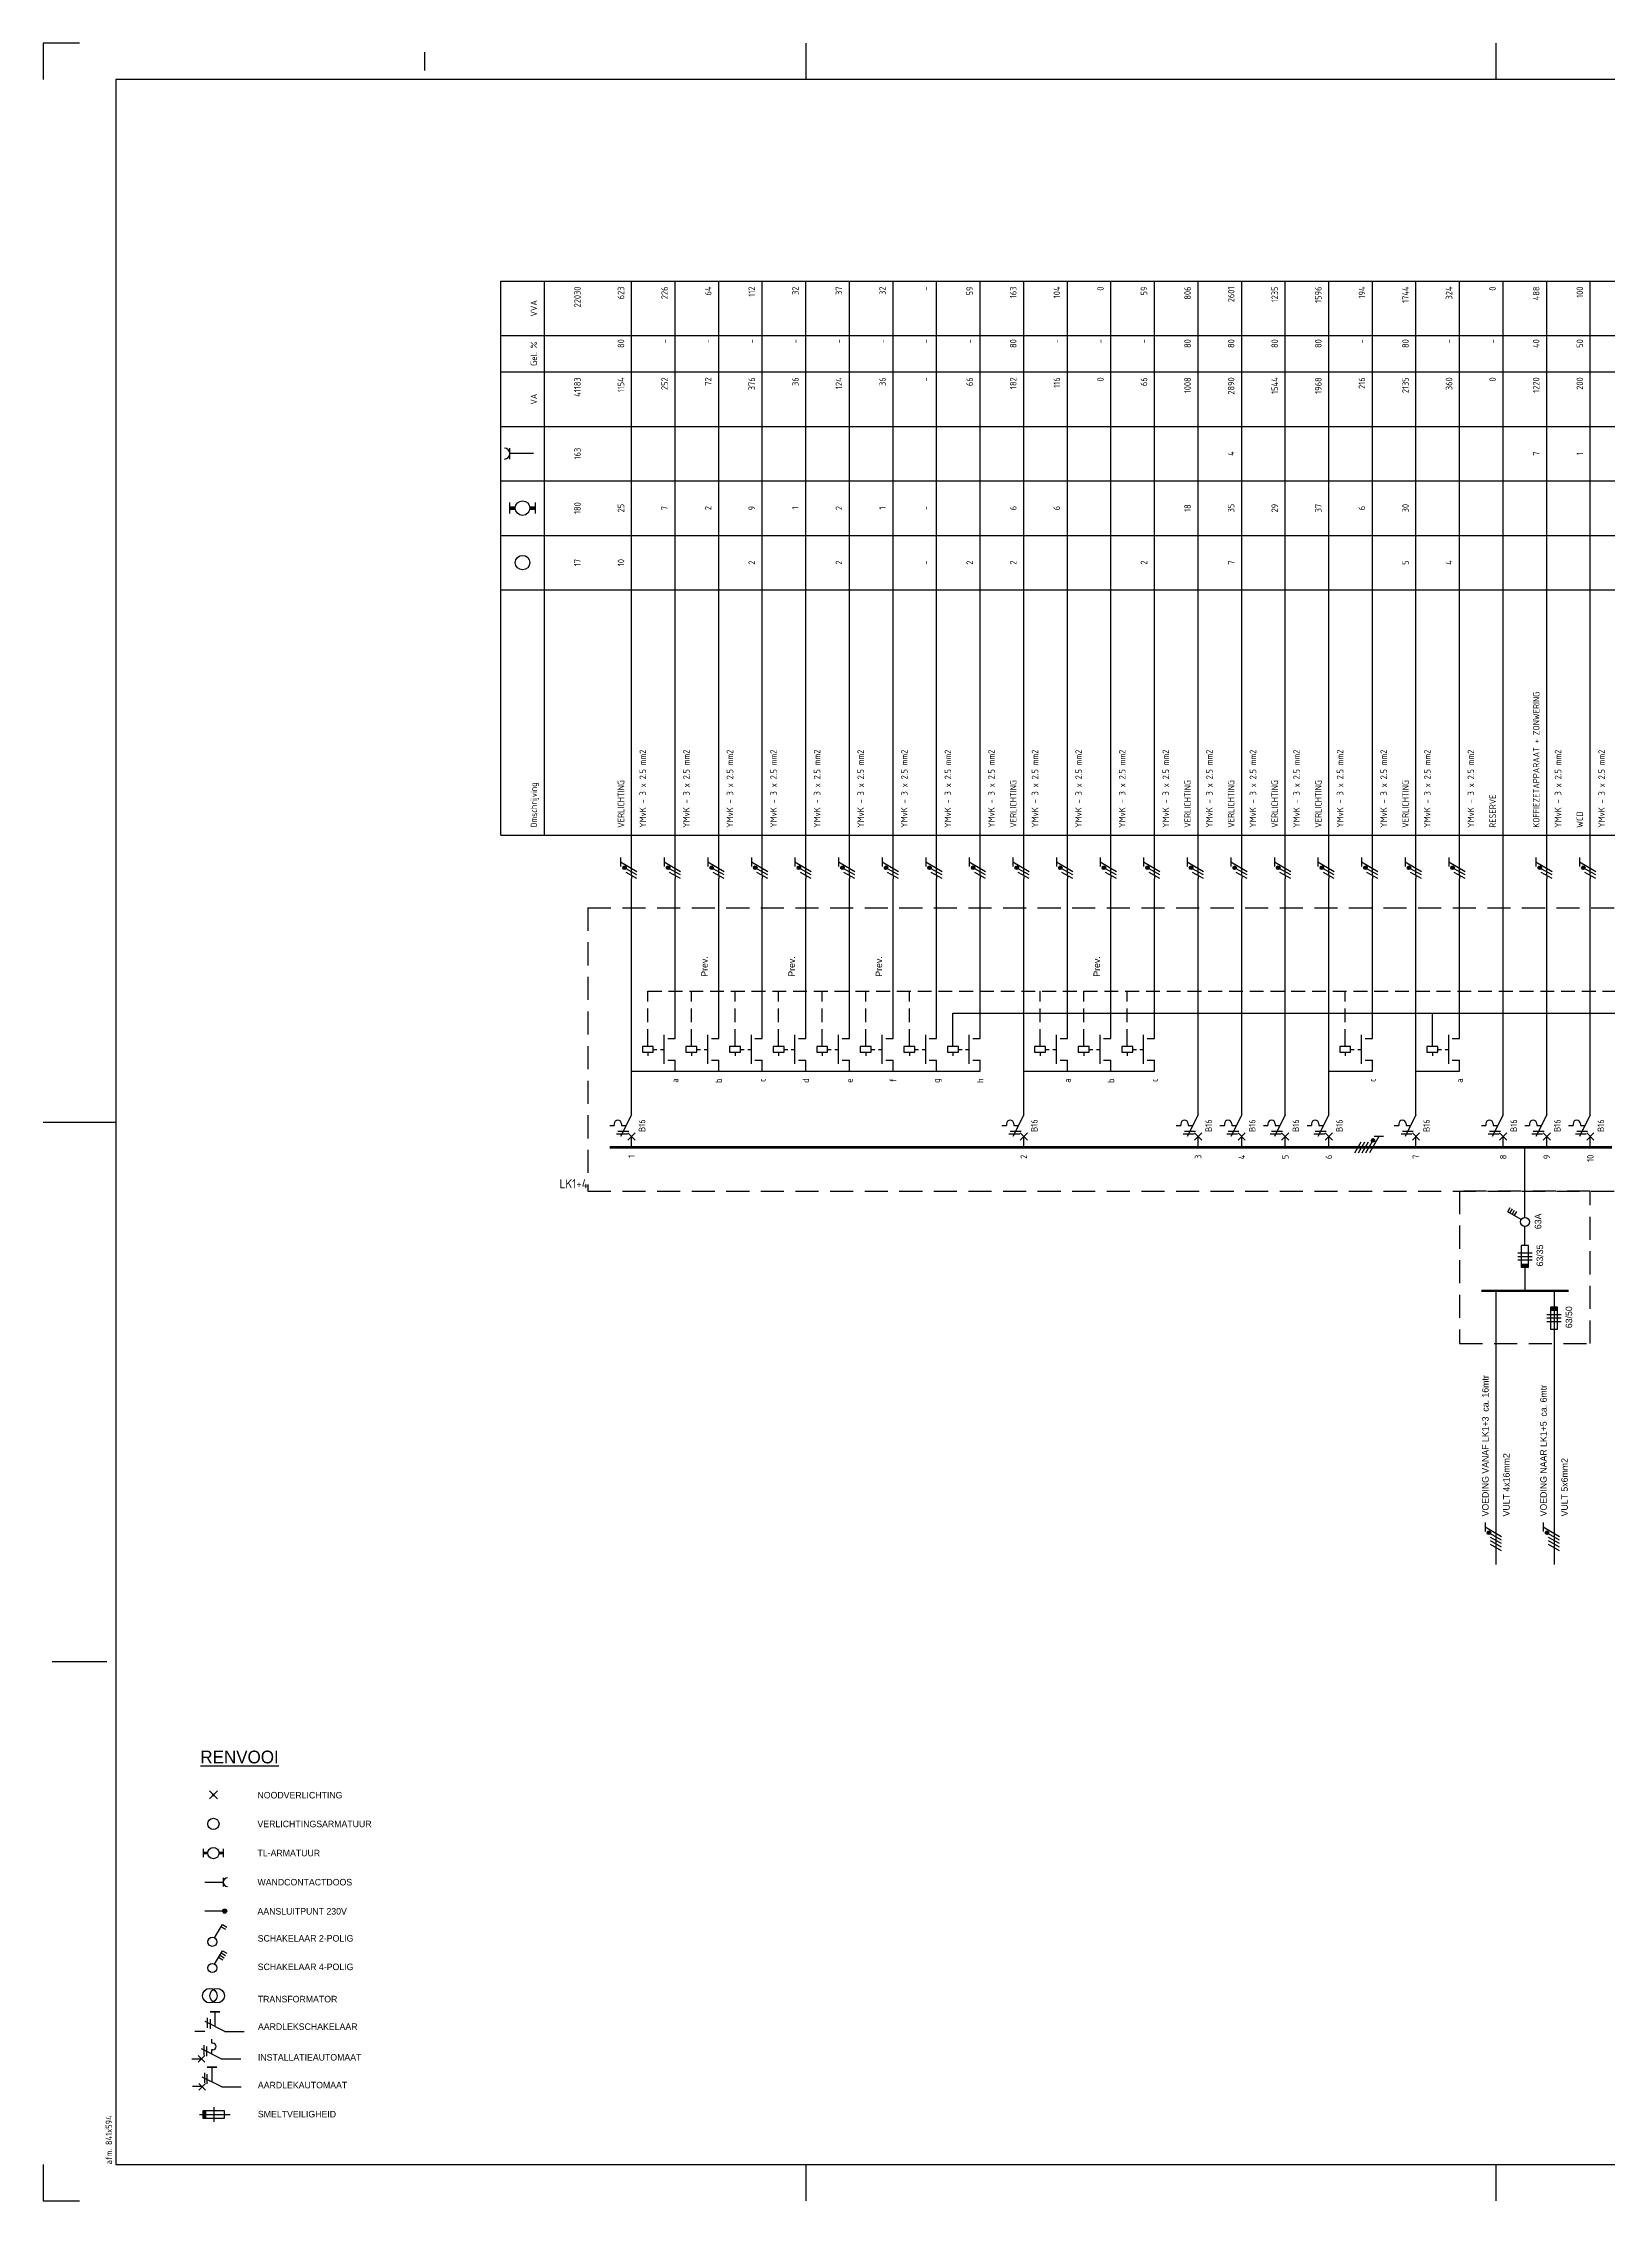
# Model space of a CAD drawing. Header units: millimetres. Extents: x 0 to 841, y 0 to 594.
# Drawn here: x 0 to 431, y 0 to 594 of the extents above; entities that cross this region are included whole.
import ezdxf
from ezdxf.enums import TextEntityAlignment as Align

# ---------------------------------------------------------------- set-up
doc = ezdxf.new("R2010")
doc.units = ezdxf.units.MM
for name, pattern in [('DASHED', [19.05, 12.7, -6.35]), ('HIDDEN', [9.525, 6.35, -3.175]), ('STABI11', [2, 1, -1])]:
    doc.linetypes.add(name, pattern=pattern)
doc.layers.get('0').update_dxf_attribs({"linetype": 'CONTINUOUS'})
for name, color, linetype in [('00att018', 1, 'CONTINUOUS'), ('00kad018', 1, 'CONTINUOUS'), ('00kad070', 5, 'CONTINUOUS'), ('BL$2----_KADER', 7, 'CONTINUOUS'), ('EL$1----', 3, 'CONTINUOUS'), ('EL$1----__LK1+4', 3, 'CONTINUOUS')]:
    doc.layers.add(name, color=color, linetype=linetype)
doc.styles.add('BURO-018', font='BUROFONT', dxfattribs={"height": 1.8})
doc.styles.add('BURO-035', font='BUROFONT.shx', dxfattribs={"height": 3.5})
doc.styles.add('ISO', font='isocp.shx')
doc.styles.add('STABICAD-018', font='ISOCP.SHX', dxfattribs={"height": 1.8})

# ---------------------------------------------------------------- blocks, each defined once
blk = doc.blocks.new('RENV_DION')
at = {"layer": 'EL$1----', "linetype": 'Continuous'}
for p, q in [((485.12, 256.64), (487.32, 254.44)), ((487.32, 256.64), (485.12, 254.44)), ((483.5, 238.37), (483.5, 240.7)), ((488.94, 240.7), (488.94, 238.37)), ((488.94, 232.7), (488.94, 230.37)), ((483.89, 231.54), (488.94, 231.54)), ((489.33, 223.54), (483.89, 223.54)), ((486.57, 208.98), (488.69, 212.65)), ((487.64, 210.83), (488.85, 210.13)), ((487.99, 211.43), (489.2, 210.73)), ((488.34, 212.04), (489.55, 211.34)), ((488.69, 212.65), (489.9, 211.95)), ((489.35, 190.42), (483.95, 193.12)), ((484.62, 191.43), (484.62, 194.13)), ((485.3, 193.8), (485.3, 191.1)), ((486.65, 195.82), (486.65, 191.77)), ((488.36, 182.91), (482.96, 185.61)), ((483.63, 186.63), (483.63, 183.93)), ((484.31, 186.29), (484.31, 183.59)), ((485.66, 188.31), (485.66, 187.19)), ((486.11, 187.19), (485.66, 187.19)), ((486.11, 185.39), (485.66, 185.39)), ((485.66, 185.39), (485.66, 184.26)), ((480.26, 182.91), (482.96, 182.91)), ((482.06, 183.81), (483.86, 182.01)), ((483.86, 183.81), (482.06, 182.01)), ((485.84, 180.58), (485.84, 176.53)), ((488.36, 182.91), (493.76, 182.91)), ((484.04, 176.08), (482.24, 174.28)), ((482.24, 176.08), (484.04, 174.28)), ((488.54, 175.18), (483.14, 177.88)), ((482.39, 167.57), (490.81, 167.57)), ((489.31, 168.57), (483.31, 168.57)), ((483.31, 168.57), (483.31, 166.57)), ((483.31, 166.57), (489.31, 166.57)), ((486.31, 169.57), (486.31, 165.57)), ((489.31, 166.57), (489.31, 168.57))]:
    blk.add_line(p, q, dxfattribs=at)
at = {"layer": 'EL$1----', "color": 3, "linetype": 'Continuous'}
for p, q in [((486.57, 216.18), (488.69, 219.85)), ((488.69, 219.85), (489.9, 219.15)), ((488.34, 219.25), (489.55, 218.55))]:
    blk.add_line(p, q, dxfattribs=at)
at = {"layer": 'EL$1----'}
for p, q in [((483.86, 190.42), (481.16, 190.42)), ((489.35, 190.42), (494.66, 190.42)), ((483.9, 176.31), (483.9, 179.01)), ((484.49, 175.97), (484.49, 178.67)), ((483.14, 175.29), (480.44, 175.29)), ((488.54, 175.18), (493.85, 175.18))]:
    blk.add_line(p, q, dxfattribs=at)
at = {"layer": 'EL$1----', "linetype": 'Continuous'}
for points, const_width in [([(486.41, 255.54, 1), (486.02, 255.54, 1)], 0.389), ([(489.33, 223.83, 1), (489.33, 223.24, 1)], 0.583)]:
    blk.add_lwpolyline(points, format="xyb", close=True, dxfattribs=dict(at, const_width=const_width))
for points, const_width in [([(484.66, 239.54), (483.5, 239.54)], 0.778), ([(487.77, 239.54), (488.94, 239.54)], 0.778), ([(485.3, 195.82), (488, 195.82)], 0.45), ([(484.49, 180.58), (487.19, 180.58)], 0.45)]:
    blk.add_lwpolyline(points, dxfattribs=dict(at, const_width=const_width))
for centre, radius in [((486.22, 247.54), 1.56), ((486.22, 239.54), 1.56), ((489.33, 223.54), 0.583), ((485.95, 207.9), 1.25), ((485.24, 200.27), 2), ((487.24, 200.27), 2)]:
    blk.add_circle(centre, radius, dxfattribs=at)
at = {"layer": 'EL$1----', "color": 3, "linetype": 'Continuous'}
blk.add_circle((485.95, 215.1), 1.25, dxfattribs=at)
at = {"layer": 'EL$1----', "linetype": 'Continuous'}
for centre, radius, start, end in [((490.11, 231.54), 1.17, 90, 270), ((486.11, 186.29), 0.9, 270, 90)]:
    blk.add_arc(centre, radius, start, end, dxfattribs=at)
blk.add_solid([(483.31, 168.57), (484.31, 168.57), (483.31, 166.57), (484.31, 166.57)], dxfattribs=at)
at = {"layer": 'EL$1----', "color": 3, "style": 'BURO-035'}
blk.add_text('%%URENVOOI', height=3.5, dxfattribs=at).set_placement((482.63, 264.23))
at = {"layer": 'EL$1----', "color": 1, "style": 'BURO-018'}
for s, p in [('NOODVERLICHTING', (498.36, 255.47)), ('VERLICHTINGSARMATUUR', (498.36, 247.55)), ('TL-ARMATUUR', (498.36, 239.54)), ('WANDCONTACTDOOS', (498.36, 231.52)), ('AANSLUITPUNT 230V', (498.36, 223.5)), ('SCHAKELAAR 2-POLIG', (498.43, 216.06)), ('SCHAKELAAR 4-POLIG', (498.43, 208.21)), ('TRANSFORMATOR', (498.43, 199.33)), ('AARDLEKSCHAKELAAR', (498.49, 191.75)), ('INSTALLATIEAUTOMAAT', (498.49, 183.3)), ('AARDLEKAUTOMAAT', (498.47, 175.66)), ('SMELTVEILIGHEID', (498.47, 167.66))]:
    blk.add_text(s, height=1.8, dxfattribs=at).set_placement(p, align=Align.MIDDLE_LEFT)
blk = doc.blocks.new('a1-windesheim-hor')
at = {"layer": '00kad018', "color": 1}
for p, q in [((0, 594), (0, 584)), ((10, 594), (0, 594)), ((210, 594), (210, 584)), ((400, 594), (400, 584)), ((105, 591.5), (105, 586.5)), ((0, 297), (20, 297)), ((2.5, 148.5), (17.5, 148.5)), ((0, 10), (0, 0)), ((210, 10), (210, 0)), ((400, 10), (400, 0)), ((0, 0), (10, 0))]:
    blk.add_line(p, q, dxfattribs=at)
at = {"layer": '00kad070', "color": 5}
for p, q in [((831, 584), (20, 584)), ((20, 584), (20, 10)), ((20, 10), (831, 10))]:
    blk.add_line(p, q, dxfattribs=at)
at = {"layer": '00att018', "color": 1, "style": 'ISO'}
blk.add_text('afm. 841x594', height=1.8, rotation=90, dxfattribs=at).set_placement((19, 10))
blk = doc.blocks.new('HL3')
at = {"color": 0, "linetype": 'Continuous'}
for p, q in [((-3, 6.98), (-3, 4.48)), ((-3, 5.73), (1.5, 3.13)), ((1.5, 2.13), (-1.5, 3.87)), ((1.5, 1.13), (-1.5, 2.87)), ((1.5, 0.13), (-1.5, 1.87)), ((1.5, -0.87), (-1.5, 0.87))]:
    blk.add_line(p, q, dxfattribs=at)
at = {"color": 0, "linetype": 'Continuous', "const_width": 0.5}
blk.add_lwpolyline([(-1.68, 4.12, 1), (-2.18, 4.12, 1)], format="xyb", close=True, dxfattribs=at)
at = {"color": 0, "linetype": 'Continuous'}
blk.add_circle((-1.93, 4.12), 0.5, dxfattribs=at)
blk = doc.blocks.new('1114A3A')
at = {"color": 0, "linetype": 'Continuous'}
for p, q in [((0.62, 1.08), (2.74, 4.75)), ((1.69, 2.93), (2.9, 2.23)), ((2.04, 3.54), (3.25, 2.84)), ((2.39, 4.14), (3.6, 3.44)), ((2.74, 4.75), (3.95, 4.05))]:
    blk.add_line(p, q, dxfattribs=at)
blk.add_circle((0, 0), 1.25, dxfattribs=at)
at = {"color": 0, "linetype": 'Continuous', "style": 'BURO-018', "flags": 1}
for tag, p in [('E_ID', (0, 0.08)), ('E_MATCODE', (0, -4.92))]:
    blk.add_attdef(tag, p, '', height=1.8, dxfattribs=at)
at = {"color": 0, "linetype": 'Continuous', "style": 'BURO-018'}
blk.add_attdef('E_IGS', text='', height=1.8, dxfattribs=at).set_placement((3, 0.08), align=Align.MIDDLE_LEFT)
blk = doc.blocks.new('072102B')
at = {"color": 0, "linetype": 'Continuous'}
for p, q in [((1, 0), (-1, 0)), ((-1, 0), (-1, -6)), ((1, -6), (1, 0)), ((-1, -6), (1, -6))]:
    blk.add_line(p, q, dxfattribs=at)
blk.add_solid([(1, -5), (1, -6), (-1, -5), (-1, -6)], dxfattribs=at)
at = {"color": 0, "linetype": 'Continuous', "style": 'BURO-018', "flags": 1}
for tag, p in [('E_ID', (0, 0)), ('E_MATCODE', (0, -5))]:
    blk.add_attdef(tag, p, '', height=1.8, dxfattribs=at)
at = {"color": 0, "linetype": 'Continuous', "style": 'BURO-018'}
blk.add_attdef('E_KODE', text='', height=1.8, dxfattribs=at).set_placement((-3, -3), align=Align.MIDDLE_RIGHT)
blk = doc.blocks.new('0721013F')
at = {"color": 0, "linetype": 'Continuous'}
for p, q in [((-2, -2), (2, -2)), ((-2, -3), (2, -3)), ((2, -4), (-2, -4))]:
    blk.add_line(p, q, dxfattribs=at)
blk = doc.blocks.new('111104')
at = {"color": 0, "linetype": 'Continuous'}
for p, q in [((-3, 6.98), (-3, 4.48)), ((-3, 5.73), (1.5, 3.13)), ((1.5, 2.13), (-1.5, 3.87)), ((1.5, 1.13), (-1.5, 2.87)), ((1.5, 0.13), (-1.5, 1.87)), ((1.5, -0.87), (-1.5, 0.87))]:
    blk.add_line(p, q, dxfattribs=at)
at = {"color": 0, "linetype": 'Continuous', "const_width": 0.5}
blk.add_lwpolyline([(-1.68, 4.12, 1), (-2.18, 4.12, 1)], format="xyb", close=True, dxfattribs=at)
at = {"color": 0, "linetype": 'Continuous'}
blk.add_circle((-1.93, 4.12), 0.5, dxfattribs=at)
blk = doc.blocks.new('P-N-PE_3')
at = {"color": 0, "linetype": 'Continuous'}
for p, q in [((0, 0.87), (0, 6.17)), ((-3, 5.85), (-3, 3.35)), ((-3, 4.6), (1.5, 2)), ((1.5, 1), (-1.5, 2.73)), ((1.5, 0), (-1.5, 1.73)), ((0, 0.87), (0, 0))]:
    blk.add_line(p, q, dxfattribs=at)
at = {"color": 0, "linetype": 'Continuous', "const_width": 0.5}
blk.add_lwpolyline([(-1.68, 2.98, 1), (-2.18, 2.98, 1)], format="xyb", close=True, dxfattribs=at)
at = {"color": 0, "linetype": 'Continuous'}
blk.add_circle((-1.93, 2.98), 0.5, dxfattribs=at)
blk = doc.blocks.new('B3')
at = {"color": 0, "linetype": 'Continuous'}
for p, q in [((0, 9), (0, 21)), ((-6, 6), (-4.75, 6)), ((-4.75, 6.5), (-4.75, 6)), ((0, 9), (-3, 3)), ((-2.75, 6.5), (-2.75, 6)), ((-2.75, 6), (-1.5, 6)), ((-4.125, 3.75), (-1.125, 3.75)), ((-3.75, 4.5), (-0.75, 4.5)), ((-1, 4), (1, 2)), ((-1, 2), (1, 4)), ((0, 0), (0, 3))]:
    blk.add_line(p, q, dxfattribs=at)
blk.add_arc((-3.75, 6.5), 1, 0, 180, dxfattribs=at)
at = {"color": 1, "style": 'BURO-018'}
blk.add_attdef('FREEFIELD1', (-3, 12), '', height=1.8, rotation=90, dxfattribs=at)
at = {"color": 1, "linetype": 'Continuous', "style": 'BURO-018'}
blk.add_attdef('AUTOMATICFUSE', text='', height=1.8, rotation=90, dxfattribs=at).set_placement((2, 6), align=Align.TOP_CENTER)
blk = doc.blocks.new('m1')
at = {"color": 0, "linetype": 'Continuous'}
blk.add_line((0, 21), (0, 33), dxfattribs=at)
blk = doc.blocks.new('b1s')
at = {"color": 0, "linetype": 'Continuous'}
blk.add_line((0, 33), (0, 54), dxfattribs=at)
blk = doc.blocks.new('m1s')
at = {"color": 0, "linetype": 'Continuous'}
blk.add_line((0, 54), (0, 66), dxfattribs=at)
blk = doc.blocks.new('M2')
at = {"color": 0, "linetype": 'Continuous'}
for p, q in [((0, 9), (0, 12)), ((-6, 6.75), (-9, 6.75)), ((-9, 6.75), (-9, 5.25)), ((-7.5, 6.75), (-7.5, 7.75)), ((-6, 5.25), (-6, 6.75)), ((-6, 6.25), (-6, 6.25)), ((-3, 2), (-3, 10)), ((-2, 9), (0, 9)), ((-9, 5.25), (-6, 5.25)), ((-7.5, 5.25), (-7.5, 4.25)), ((-2, 3), (0, 3)), ((0, 0), (0, 3))]:
    blk.add_line(p, q, dxfattribs=at)
at = {"color": 0, "linetype": 'STABI11'}
blk.add_line((-6, 6), (-3, 6), dxfattribs=at)
at = {"color": 1, "linetype": 'Continuous', "style": 'BURO-018'}
blk.add_attdef('FREEFIELD1', (-6, 9), '', height=1.8, rotation=90, dxfattribs=at)
blk.add_attdef('MAGNETICSWITCH', text='', height=1.8, rotation=90, dxfattribs=at).set_placement((0, 6), align=Align.TOP_CENTER)
blk = doc.blocks.new('COLUMN_POWERTYPE_3')
at = {"color": 0, "linetype": 'Continuous'}
blk.add_circle((0, 0), 2, dxfattribs=at)
blk = doc.blocks.new('COLUMN_POWERTYPE_5')
at = {"color": 0, "linetype": 'Continuous'}
for p, q in [((-3.5, -1.5), (-3.5, 1.5)), ((3.5, 1.5), (3.5, -1.5))]:
    blk.add_line(p, q, dxfattribs=at)
at = {"color": 0, "linetype": 'Continuous', "const_width": 1}
for points in [[(-2, 0), (-3.5, 0)], [(2, 0), (3.5, 0)]]:
    blk.add_lwpolyline(points, dxfattribs=at)
at = {"color": 0, "linetype": 'Continuous'}
blk.add_circle((0, 0), 2, dxfattribs=at)
blk = doc.blocks.new('COLUMN_POWERTYPE_6')
at = {"color": 0, "linetype": 'Continuous'}
for p, q in [((-3.5, -1.5), (-3.5, 1.5)), ((3, 0), (-3.5, 0))]:
    blk.add_line(p, q, dxfattribs=at)
blk.add_arc((-5, 0), 1.5, 270, 90, dxfattribs=at)

msp = doc.modelspace()

# ---------------------------------------------------------------- linework, layer by layer
at = {"layer": 'EL$1----', "linetype": 'DASHED', "ltscale": 0.3}
for p, q in [((166.5, 333), (710.35, 333)), ((166.5, 318.75), (166.5, 333)), ((178.5, 318.75), (178.5, 333)), ((190.5, 318.75), (190.5, 333)), ((202.5, 318.75), (202.5, 333)), ((214.5, 318.75), (214.5, 333)), ((226.5, 318.75), (226.5, 333)), ((226.5, 318.75), (226.5, 333)), ((238.5, 318.75), (238.5, 333)), ((274.5, 318.75), (274.5, 333)), ((286.5, 318.75), (286.5, 333)), ((298.5, 318.75), (298.5, 333)), ((358.5, 318.75), (358.5, 333))]:
    msp.add_line(p, q, dxfattribs=at)
at = {"layer": 'EL$1----'}
for p, q in [((250.5, 318.75), (250.5, 327)), ((250.5, 327), (721.35, 327)), ((382.5, 318.75), (382.5, 327)), ((408, 263), (408, 268.25)), ((408, 257), (408, 250.51))]:
    msp.add_line(p, q, dxfattribs=at)
at = {"layer": 'EL$1----', "ltscale": 0.2}
for p, q in [((408, 270.75), (408, 290)), ((400, 250.51), (400, 175.21)), ((416, 250.51), (416, 175.21))]:
    msp.add_line(p, q, dxfattribs=at)
at = {"layer": 'EL$1----', "color": 1, "linetype": 'HIDDEN'}
msp.add_lwpolyline([(390, 278), (390, 236), (426, 236), (426, 278)], close=True, dxfattribs=at)
at = {"layer": 'EL$1----', "ltscale": 0.2, "const_width": 0.7}
for points in [[(408, 250.51), (396, 250.51)], [(420, 250.51), (408, 250.51)]]:
    msp.add_lwpolyline(points, dxfattribs=at)
at = {"layer": 'EL$1----__LK1+4', "color": 1}
for p, q in [((126, 528.5), (702, 528.5)), ((126, 376), (126, 528.5)), ((138, 376), (138, 528.5)), ((126, 513.5), (702, 513.5)), ((126, 503.5), (702, 503.5)), ((126, 488.5), (702, 488.5)), ((126, 473.5), (702, 473.5)), ((126, 458.5), (702, 458.5)), ((126, 443.5), (702, 443.5)), ((126, 376), (702, 376))]:
    msp.add_line(p, q, dxfattribs=at)
at = {"layer": 'EL$1----__LK1+4'}
for p, q in [((162, 376), (162, 528.5)), ((174, 376), (174, 528.5)), ((186, 376), (186, 528.5)), ((198, 376), (198, 528.5)), ((210, 376), (210, 528.5)), ((222, 376), (222, 528.5)), ((234, 376), (234, 528.5)), ((246, 376), (246, 528.5)), ((258, 376), (258, 528.5)), ((270, 376), (270, 528.5)), ((282, 376), (282, 528.5)), ((294, 376), (294, 528.5)), ((306, 376), (306, 528.5)), ((318, 376), (318, 528.5)), ((330, 376), (330, 528.5)), ((342, 376), (342, 528.5)), ((354, 376), (354, 528.5)), ((366, 376), (366, 528.5)), ((378, 376), (378, 528.5)), ((390, 376), (390, 528.5)), ((402, 376), (402, 528.5)), ((414, 376), (414, 528.5)), ((426, 376), (426, 528.5)), ((162, 370.17), (162, 376)), ((174, 370.17), (174, 376)), ((186, 370.17), (186, 376)), ((198, 370.17), (198, 376)), ((210, 370.17), (210, 376)), ((222, 370.17), (222, 376)), ((234, 370.17), (234, 376)), ((246, 370.17), (246, 376)), ((258, 370.17), (258, 376)), ((270, 370.17), (270, 376)), ((282, 370.17), (282, 376)), ((294, 370.17), (294, 376)), ((306, 370.17), (306, 376)), ((318, 370.17), (318, 376)), ((330, 370.17), (330, 376)), ((342, 370.17), (342, 376)), ((354, 370.17), (354, 376)), ((366, 370.17), (366, 376)), ((378, 370.17), (378, 376)), ((390, 370.17), (390, 376)), ((402, 356), (402, 376)), ((414, 370.17), (414, 376)), ((426, 370.17), (426, 376)), ((162, 356), (162, 364)), ((174, 356), (174, 364)), ((186, 356), (186, 364)), ((198, 356), (198, 364)), ((210, 356), (210, 364)), ((222, 356), (222, 364)), ((234, 356), (234, 364)), ((246, 356), (246, 364)), ((258, 356), (258, 364)), ((270, 356), (270, 364)), ((282, 356), (282, 364)), ((294, 356), (294, 364)), ((306, 356), (306, 364)), ((318, 356), (318, 364)), ((330, 356), (330, 364)), ((342, 356), (342, 364)), ((354, 356), (354, 364)), ((366, 356), (366, 364)), ((378, 356), (378, 364)), ((390, 356), (390, 364)), ((414, 356), (414, 364)), ((426, 356), (426, 364)), ((162, 311), (174, 311)), ((174, 311), (186, 311)), ((186, 311), (198, 311)), ((198, 311), (210, 311)), ((210, 311), (222, 311)), ((222, 311), (234, 311)), ((234, 311), (246, 311)), ((246, 311), (258, 311)), ((270, 311), (282, 311)), ((282, 311), (294, 311)), ((294, 311), (306, 311)), ((354, 311), (366, 311)), ((378, 311), (390, 311))]:
    msp.add_line(p, q, dxfattribs=at)
at = {"layer": 'EL$1----__LK1+4', "color": 1, "linetype": 'HIDDEN'}
for p, q in [((150, 356), (702, 356)), ((150, 356), (150, 278)), ((150, 278), (702, 278))]:
    msp.add_line(p, q, dxfattribs=at)
at = {"layer": 'EL$1----__LK1+4'}
for points in [[(168, 290, 0.7, 0.7, 0), (156, 290, 0.7, 0.7, 0)], [(180, 290, 0.7, 0.7, 0), (168, 290, 0.7, 0.7, 0)], [(192, 290, 0.7, 0.7, 0), (180, 290, 0.7, 0.7, 0)], [(204, 290, 0.7, 0.7, 0), (192, 290, 0.7, 0.7, 0)], [(216, 290, 0.7, 0.7, 0), (204, 290, 0.7, 0.7, 0)], [(228, 290, 0.7, 0.7, 0), (216, 290, 0.7, 0.7, 0)], [(240, 290, 0.7, 0.7, 0), (228, 290, 0.7, 0.7, 0)], [(252, 290, 0.7, 0.7, 0), (240, 290, 0.7, 0.7, 0)], [(264, 290, 0.7, 0.7, 0), (252, 290, 0.7, 0.7, 0)], [(276, 290, 0.7, 0.7, 0), (264, 290, 0.7, 0.7, 0)], [(288, 290, 0.7, 0.7, 0), (276, 290, 0.7, 0.7, 0)], [(300, 290, 0.7, 0.7, 0), (288, 290, 0.7, 0.7, 0)], [(312, 290, 0.7, 0.7, 0), (300, 290, 0.7, 0.7, 0)], [(324, 290, 0.7, 0.7, 0), (312, 290, 0.7, 0.7, 0)], [(336, 290, 0.7, 0.7, 0), (324, 290, 0.7, 0.7, 0)], [(348, 290, 0.7, 0.7, 0), (336, 290, 0.7, 0.7, 0)], [(360, 290, 0.7, 0.7, 0), (348, 290, 0.7, 0.7, 0)], [(372, 290, 0.7, 0.7, 0), (360, 290, 0.7, 0.7, 0)], [(384, 290, 0.7, 0.7, 0), (372, 290, 0.7, 0.7, 0)], [(396, 290, 0.7, 0.7, 0), (384, 290, 0.7, 0.7, 0)], [(408, 290, 0.7, 0.7, 0), (396, 290, 0.7, 0.7, 0)], [(420, 290, 0.7, 0.7, 0), (408, 290, 0.7, 0.7, 0)], [(432, 290, 0.7, 0.7, 0), (420, 290, 0.7, 0.7, 0)]]:
    msp.add_lwpolyline(points, format="xyseb", dxfattribs=at)

# ---------------------------------------------------------------- block references
at = {"layer": 'BL$2----_KADER'}
msp.add_blockref('a1-windesheim-hor', (0, 0), dxfattribs=at)
at = {"layer": 'EL$1----'}
for name, p, rotation in [('111104', (362.03, 290), 269.9999999999999), ('0721013F', (416, 240), 180)]:
    msp.add_blockref(name, p, dxfattribs=dict(at, rotation=rotation))
ref = msp.add_blockref('1114A3A', (408, 269.5), dxfattribs=dict(at, rotation=90))
ref.add_attrib('E_IGS', '63A', dxfattribs={"layer": '0', "color": 1, "linetype": 'Continuous', "height": 1.8, "rotation": 90, "style": 'BURO-018'}).set_placement((411.6, 267.5), align=Align.MIDDLE_LEFT)
ref = msp.add_blockref('072102B', (408, 263), dxfattribs=at)
ref.add_attrib('E_KODE', '63/35', dxfattribs={"layer": '0', "color": 1, "linetype": 'Continuous', "height": 1.8, "rotation": 90, "style": 'BURO-018'}).set_placement((412.1, 263.26), align=Align.MIDDLE_RIGHT)
for name, p in [('0721013F', (408, 263)), ('RENV_DION', (-439.35, -143.79))]:
    msp.add_blockref(name, p, dxfattribs=at)
ref = msp.add_blockref('072102B', (416, 240), dxfattribs=dict(at, rotation=180))
ref.add_attrib('E_KODE', '63/50', dxfattribs={"layer": '0', "color": 1, "linetype": 'Continuous', "height": 1.8, "rotation": 90, "style": 'BURO-018'}).set_placement((420.1, 246.26), align=Align.MIDDLE_RIGHT)
at = {"layer": 'EL$1----', "ltscale": 0.2}
for p in [(400, 179.79), (416, 179.79)]:
    msp.add_blockref('HL3', p, dxfattribs=at)
at = {"layer": 'EL$1----__LK1+4'}
for name, p in [('COLUMN_POWERTYPE_6', (132, 481)), ('COLUMN_POWERTYPE_5', (132, 466)), ('COLUMN_POWERTYPE_3', (132, 451)), ('P-N-PE_3', (162, 364)), ('P-N-PE_3', (174, 364)), ('P-N-PE_3', (186, 364)), ('P-N-PE_3', (198, 364)), ('P-N-PE_3', (210, 364)), ('P-N-PE_3', (222, 364)), ('P-N-PE_3', (234, 364)), ('P-N-PE_3', (246, 364)), ('P-N-PE_3', (258, 364)), ('P-N-PE_3', (270, 364)), ('P-N-PE_3', (282, 364)), ('P-N-PE_3', (294, 364)), ('P-N-PE_3', (306, 364)), ('P-N-PE_3', (318, 364)), ('P-N-PE_3', (330, 364)), ('P-N-PE_3', (342, 364)), ('P-N-PE_3', (354, 364)), ('P-N-PE_3', (366, 364)), ('P-N-PE_3', (378, 364)), ('P-N-PE_3', (390, 364)), ('P-N-PE_3', (414, 364)), ('P-N-PE_3', (426, 364)), ('m1s', (162, 290)), ('m1s', (174, 290)), ('m1s', (186, 290)), ('m1s', (198, 290)), ('m1s', (210, 290)), ('m1s', (222, 290)), ('m1s', (234, 290)), ('m1s', (246, 290)), ('m1s', (258, 290)), ('m1s', (270, 290)), ('m1s', (282, 290)), ('m1s', (294, 290)), ('m1s', (306, 290)), ('m1s', (318, 290)), ('m1s', (330, 290)), ('m1s', (342, 290)), ('m1s', (354, 290)), ('m1s', (366, 290)), ('m1s', (378, 290)), ('m1s', (390, 290)), ('m1s', (402, 290)), ('m1s', (414, 290)), ('m1s', (426, 290)), ('b1s', (162, 290)), ('b1s', (174, 290)), ('b1s', (186, 290)), ('b1s', (198, 290)), ('b1s', (210, 290)), ('b1s', (222, 290)), ('b1s', (234, 290)), ('b1s', (246, 290)), ('b1s', (258, 290)), ('b1s', (270, 290)), ('b1s', (282, 290)), ('b1s', (294, 290)), ('b1s', (306, 290)), ('b1s', (318, 290)), ('b1s', (330, 290)), ('b1s', (342, 290)), ('b1s', (354, 290)), ('b1s', (366, 290)), ('b1s', (378, 290)), ('b1s', (390, 290)), ('b1s', (402, 290)), ('b1s', (414, 290)), ('b1s', (426, 290)), ('m1', (162, 290)), ('M2', (174, 311)), ('M2', (186, 311)), ('M2', (198, 311)), ('M2', (210, 311)), ('M2', (222, 311)), ('M2', (234, 311)), ('M2', (246, 311)), ('M2', (258, 311)), ('m1', (270, 290)), ('M2', (282, 311)), ('M2', (294, 311)), ('M2', (306, 311)), ('m1', (318, 290)), ('m1', (330, 290)), ('m1', (342, 290)), ('m1', (354, 290)), ('M2', (366, 311)), ('m1', (378, 290)), ('M2', (390, 311)), ('m1', (402, 290)), ('m1', (414, 290)), ('m1', (426, 290))]:
    msp.add_blockref(name, p, dxfattribs=at)
ref = msp.add_blockref('B3', (162, 290), dxfattribs=at)
ref.add_attrib('AUTOMATICFUSE', 'B16', dxfattribs={"layer": 'EL$1----', "color": 1, "height": 1.8, "rotation": 90, "style": 'STABICAD-018'}).set_placement((164, 296), align=Align.TOP_CENTER)
ref = msp.add_blockref('B3', (270, 290), dxfattribs=at)
ref.add_attrib('AUTOMATICFUSE', 'B16', dxfattribs={"layer": 'EL$1----', "color": 1, "height": 1.8, "rotation": 90, "style": 'STABICAD-018'}).set_placement((272, 296), align=Align.TOP_CENTER)
ref = msp.add_blockref('B3', (318, 290), dxfattribs=at)
ref.add_attrib('AUTOMATICFUSE', 'B16', dxfattribs={"layer": 'EL$1----', "color": 1, "height": 1.8, "rotation": 90, "style": 'STABICAD-018'}).set_placement((320, 296), align=Align.TOP_CENTER)
ref = msp.add_blockref('B3', (330, 290), dxfattribs=at)
ref.add_attrib('AUTOMATICFUSE', 'B16', dxfattribs={"layer": 'EL$1----', "color": 1, "height": 1.8, "rotation": 90, "style": 'STABICAD-018'}).set_placement((332, 296), align=Align.TOP_CENTER)
ref = msp.add_blockref('B3', (342, 290), dxfattribs=at)
ref.add_attrib('AUTOMATICFUSE', 'B16', dxfattribs={"layer": 'EL$1----', "color": 1, "height": 1.8, "rotation": 90, "style": 'STABICAD-018'}).set_placement((344, 296), align=Align.TOP_CENTER)
ref = msp.add_blockref('B3', (354, 290), dxfattribs=at)
ref.add_attrib('AUTOMATICFUSE', 'B16', dxfattribs={"layer": 'EL$1----', "color": 1, "height": 1.8, "rotation": 90, "style": 'STABICAD-018'}).set_placement((356, 296), align=Align.TOP_CENTER)
ref = msp.add_blockref('B3', (378, 290), dxfattribs=at)
ref.add_attrib('AUTOMATICFUSE', 'B16', dxfattribs={"layer": 'EL$1----', "color": 1, "height": 1.8, "rotation": 90, "style": 'STABICAD-018'}).set_placement((380, 296), align=Align.TOP_CENTER)
ref = msp.add_blockref('B3', (402, 290), dxfattribs=at)
ref.add_attrib('AUTOMATICFUSE', 'B16', dxfattribs={"layer": 'EL$1----', "color": 1, "height": 1.8, "rotation": 90, "style": 'STABICAD-018'}).set_placement((404, 296), align=Align.TOP_CENTER)
ref = msp.add_blockref('B3', (414, 290), dxfattribs=at)
ref.add_attrib('AUTOMATICFUSE', 'B16', dxfattribs={"layer": 'EL$1----', "color": 1, "height": 1.8, "rotation": 90, "style": 'STABICAD-018'}).set_placement((416, 296), align=Align.TOP_CENTER)
ref = msp.add_blockref('B3', (426, 290), dxfattribs=at)
ref.add_attrib('AUTOMATICFUSE', 'B16', dxfattribs={"layer": 'EL$1----', "color": 1, "height": 1.8, "rotation": 90, "style": 'STABICAD-018'}).set_placement((428, 296), align=Align.TOP_CENTER)

# ---------------------------------------------------------------- texts
at = {"layer": 'EL$1----', "color": 1, "style": 'BURO-018'}
for p in [(183, 337), (207, 337), (231, 337), (291, 337)]:
    msp.add_text('Prev.', height=1.8, rotation=90, dxfattribs=at).set_placement(p)
at = {"layer": 'EL$1----', "color": 1, "linetype": 'Continuous', "ltscale": 0.2, "style": 'BURO-018'}
for s, p in [('VOEDING VANAF LK1+3  ca. 16mtr', (398, 188.43)), ('VOEDING NAAR LK1+5  ca. 6mtr', (414, 188.43))]:
    msp.add_text(s, height=1.8, rotation=90, dxfattribs=at).set_placement(p)
for s, p in [('VULT 4x16mm2', (402, 188.43)), ('VULT 5x6mm2', (418, 188.43))]:
    msp.add_text(s, height=1.8, rotation=90, dxfattribs=at).set_placement(p, align=Align.TOP_LEFT)
at = {"layer": 'EL$1----__LK1+4', "color": 1, "style": 'STABICAD-018'}
for s, p in [('VVA', (136, 521)), ('Gel. %', (136, 508.5)), ('VA', (136, 496)), ('163', (148, 481)), ('4', (328, 481)), ('7', (412, 481)), ('1', (424, 481)), ('180', (148, 466)), ('25', (160, 466)), ('7', (172, 466)), ('2', (184, 466)), ('9', (196, 466)), ('1', (208, 466)), ('2', (220, 466)), ('1', (232, 466)), ('-', (244, 466)), ('6', (268, 466)), ('6', (280, 466)), ('18', (316, 466)), ('35', (328, 466)), ('29', (340, 466)), ('37', (352, 466)), ('6', (364, 466)), ('30', (376, 466)), ('17', (148, 451)), ('10', (160, 451)), ('4', (388, 451)), ('2', (196, 451)), ('2', (220, 451)), ('-', (244, 451)), ('2', (256, 451)), ('2', (268, 451)), ('2', (304, 451)), ('7', (328, 451)), ('5', (376, 451))]:
    msp.add_text(s, height=1.8, rotation=90, dxfattribs=at).set_placement(p, align=Align.CENTER)
for s, p in [('22030', (148, 527)), ('623', (160, 527)), ('226', (172, 527)), ('64', (184, 527)), ('112', (196, 527)), ('32', (208, 527)), ('37', (220, 527)), ('32', (232, 527)), ('-', (244, 527)), ('59', (256, 527)), ('163', (268, 527)), ('104', (280, 527)), ('0', (292, 527)), ('59', (304, 527)), ('806', (316, 527)), ('2601', (328, 527)), ('1235', (340, 527)), ('1596', (352, 527)), ('194', (364, 527)), ('1744', (376, 527)), ('324', (388, 527)), ('0', (400, 527)), ('488', (412, 527)), ('100', (424, 527)), ('80', (160, 512.5)), ('-', (172, 512.5)), ('-', (184, 512.5)), ('-', (196, 512.5)), ('-', (208, 512.5)), ('-', (220, 512.5)), ('-', (232, 512.5)), ('-', (244, 512.5)), ('-', (256, 512.5)), ('80', (268, 512.5)), ('-', (280, 512.5)), ('-', (292, 512.5)), ('-', (304, 512.5)), ('80', (316, 512.5)), ('80', (328, 512.5)), ('80', (340, 512.5)), ('80', (352, 512.5)), ('-', (364, 512.5)), ('80', (376, 512.5)), ('-', (388, 512.5)), ('-', (400, 512.5)), ('40', (412, 512.5)), ('50', (424, 512.5)), ('41183', (148, 502)), ('1154', (160, 502)), ('252', (172, 502)), ('72', (184, 502)), ('376', (196, 502)), ('36', (208, 502)), ('124', (220, 502)), ('36', (232, 502)), ('-', (244, 502)), ('66', (256, 502)), ('182', (268, 502)), ('116', (280, 502)), ('0', (292, 502)), ('66', (304, 502)), ('1008', (316, 502)), ('2890', (328, 502)), ('1544', (340, 502)), ('1968', (352, 502)), ('216', (364, 502)), ('2135', (376, 502)), ('360', (388, 502)), ('0', (400, 502)), ('1220', (412, 502)), ('200', (424, 502))]:
    msp.add_text(s, height=1.8, rotation=90, dxfattribs=at).set_placement(p, align=Align.RIGHT)
for s, p in [('KOFFIEZETAPPARAAT + ZONWERING', (412, 378)), ('YMvK - 3 x 2.5 mm2', (166, 378)), ('YMvK - 3 x 2.5 mm2', (178, 378)), ('YMvK - 3 x 2.5 mm2', (190, 378)), ('YMvK - 3 x 2.5 mm2', (202, 378)), ('YMvK - 3 x 2.5 mm2', (214, 378)), ('YMvK - 3 x 2.5 mm2', (226, 378)), ('YMvK - 3 x 2.5 mm2', (238, 378)), ('YMvK - 3 x 2.5 mm2', (250, 378)), ('YMvK - 3 x 2.5 mm2', (262, 378)), ('YMvK - 3 x 2.5 mm2', (274, 378)), ('YMvK - 3 x 2.5 mm2', (286, 378)), ('YMvK - 3 x 2.5 mm2', (298, 378)), ('YMvK - 3 x 2.5 mm2', (310, 378)), ('YMvK - 3 x 2.5 mm2', (322, 378)), ('YMvK - 3 x 2.5 mm2', (334, 378)), ('YMvK - 3 x 2.5 mm2', (346, 378)), ('YMvK - 3 x 2.5 mm2', (358, 378)), ('YMvK - 3 x 2.5 mm2', (370, 378)), ('YMvK - 3 x 2.5 mm2', (382, 378)), ('YMvK - 3 x 2.5 mm2', (394, 378)), ('YMvK - 3 x 2.5 mm2', (418, 378)), ('YMvK - 3 x 2.5 mm2', (430, 378)), ('Omschrijving', (136, 378)), ('VERLICHTING', (160, 378)), ('VERLICHTING', (268, 378)), ('VERLICHTING', (316, 378)), ('VERLICHTING', (328, 378)), ('VERLICHTING', (340, 378)), ('VERLICHTING', (352, 378)), ('VERLICHTING', (376, 378)), ('RESERVE', (400, 378)), ('WCD', (424, 378))]:
    msp.add_text(s, height=1.8, rotation=90, dxfattribs=at).set_placement(p)
for s, p in [('c', (198, 309)), ('c', (306, 309)), ('c', (366, 309)), ('a', (174, 309)), ('b', (186, 309)), ('d', (210, 309)), ('e', (222, 309)), ('f', (234, 309)), ('g', (246, 309)), ('h', (258, 309)), ('a', (282, 309)), ('b', (294, 309)), ('a', (390, 309)), ('1', (162, 288)), ('2', (270, 288)), ('3', (318, 288)), ('4', (330, 288)), ('5', (342, 288)), ('6', (354, 288)), ('7', (378, 288)), ('8', (402, 288)), ('9', (414, 288)), ('10', (426, 288))]:
    msp.add_text(s, height=1.8, rotation=90, dxfattribs=at).set_placement(p, align=Align.MIDDLE_RIGHT)
at = {"layer": 'EL$1----__LK1+4', "color": 2, "style": 'STABICAD-018'}
msp.add_text('LK1+4', height=2.5, dxfattribs=at).set_placement((150, 278), align=Align.BOTTOM_RIGHT)

doc.saveas('drawing.dxf')
